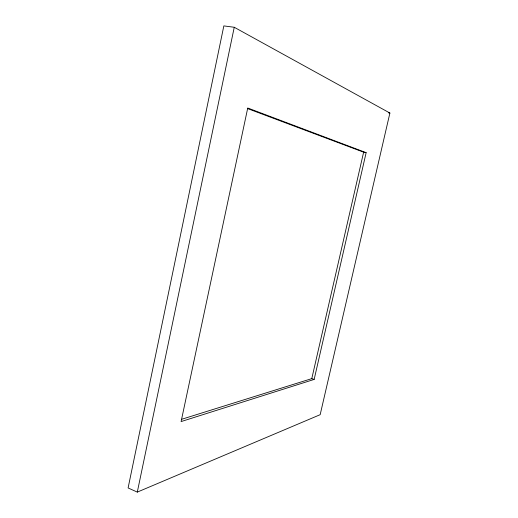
<?xml version="1.0" encoding="UTF-8"?>
<svg xmlns="http://www.w3.org/2000/svg" width="518" height="518" viewBox="0 0 518 518"><rect width="100%" height="100%" fill="white"/><g stroke="black" fill="none" stroke-linecap="round" stroke-linejoin="round"><path stroke-width="0.78" d="M137.302 492.1L234.253 27.273L223.841 25.9L128.101 487.956L137.302 492.1L320.169 414.685L389.899 113.047L234.253 27.273M181.935 419.198L311.784 378.626L363.623 152.175L247.487 108.547M314.154 379.422L366.142 152.661L247.74 108.009L181.099 421.574L314.154 379.422L311.784 378.626M388.422 112.794L389.899 113.047M363.623 152.175L366.142 152.661"/></g></svg>
